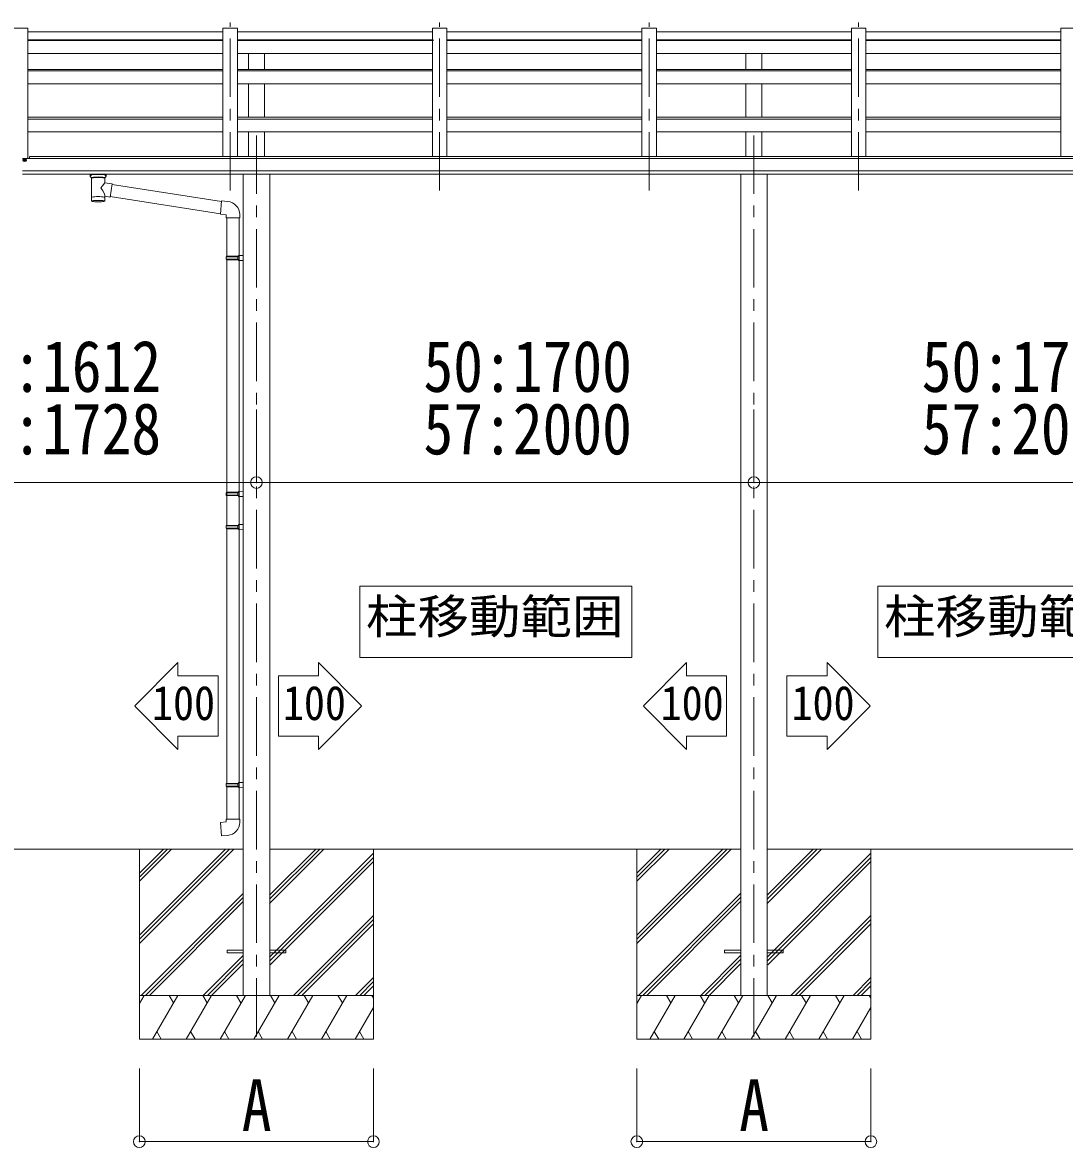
# Model space of a CAD drawing. Units: millimetres at full size, sheet at 1:40; details may follow other scales. Extents: x -11181 to 11305, y -7804 to 7716.
# Drawn here: x 4797 to 8358, y -4026 to -182 of the extents above; entities that cross this region are included whole.
import ezdxf
from ezdxf.enums import TextEntityAlignment as Align

# ---------------------------------------------------------------- set-up
doc = ezdxf.new("R2010")
doc.units = ezdxf.units.MM
doc.header["$LTSCALE"] = 40
doc.header["$PDMODE"] = 32
doc.header["$PDSIZE"] = 40
doc.linetypes.add('CHAIN1', pattern=[8, 5, -1, 1, -1])
for name, color, linetype, lineweight in [('0-0_0', 7, 'Continuous', 9), ('0-1_本体', 4, 'Continuous', 9), ('0-2_部品', 7, 'Continuous', 9), ('0-3_ELV2', 4, 'Continuous', 9), ('0-6_OTH_LINE', 7, 'Continuous', 9), ('0-8_PARTS2', 5, 'CHAIN1', 9)]:
    doc.layers.add(name, color=color, linetype=linetype, lineweight=lineweight)
doc.styles.add('ＭＳ ゴシック', font='')
doc.styles.get('ＭＳ ゴシック').set_extended_font_data('MS Gothic')

msp = doc.modelspace()

# ---------------------------------------------------------------- linework, layer by layer
at = {"layer": '0-0_0'}
for p, q in [((4029.14, -3006.24), (4809.94, -3006.24)), ((5550.74, -3006.24), (4769.94, -3006.24)), ((5195.94, -3300.41), (5490.12, -3006.24)), ((5195.94, -3314.55), (5504.26, -3006.24)), ((5195.94, -3328.7), (5518.4, -3006.24)), ((5195.94, -3116.57), (5306.27, -3006.24)), ((5195.94, -3102.42), (5292.13, -3006.24)), ((5195.94, -3088.28), (5277.99, -3006.24)), ((7250.74, -3006.24), (5641.14, -3006.24)), ((5641.14, -3191.87), (5826.77, -3006.24)), ((5641.14, -3177.72), (5812.63, -3006.24)), ((5641.14, -3163.58), (5798.49, -3006.24)), ((5641.14, -3375.71), (5995.94, -3020.91)), ((5641.14, -3389.85), (5995.94, -3035.06)), ((5995.94, -3006.24), (5995.94, -3656.23)), ((6895.94, -3300.41), (7190.12, -3006.24)), ((6895.94, -3314.55), (7204.26, -3006.24)), ((6895.94, -3328.7), (7218.4, -3006.24)), ((6895.94, -3116.57), (7006.27, -3006.24)), ((6895.94, -3102.42), (6992.13, -3006.24)), ((6895.94, -3088.28), (6977.99, -3006.24)), ((8950.74, -3006.24), (7341.14, -3006.24)), ((7341.14, -3191.87), (7526.77, -3006.24)), ((7341.14, -3177.72), (7512.63, -3006.24)), ((7341.14, -3163.58), (7498.49, -3006.24)), ((7341.14, -3375.71), (7695.94, -3020.91)), ((7341.14, -3389.85), (7695.94, -3035.06)), ((7695.94, -3006.24), (7695.94, -3656.23)), ((5643.4, -3401.74), (5995.94, -3049.2)), ((7343.4, -3401.74), (7695.94, -3049.2)), ((5202.25, -3506.23), (5550.74, -3157.75)), ((5216.39, -3506.23), (5550.74, -3171.89)), ((5230.53, -3506.23), (5550.74, -3186.03)), ((6902.25, -3506.23), (7250.74, -3157.75)), ((6916.39, -3506.23), (7250.74, -3171.89)), ((6930.53, -3506.23), (7250.74, -3186.03)), ((5722.75, -3506.23), (5995.94, -3233.05)), ((5736.89, -3506.23), (5995.94, -3247.19)), ((5751.03, -3506.23), (5995.94, -3261.33)), ((7422.75, -3506.23), (7695.94, -3233.05)), ((7436.89, -3506.23), (7695.94, -3247.19)), ((7451.03, -3506.23), (7695.94, -3261.33)), ((5414.38, -3506.23), (5550.74, -3369.88)), ((7114.38, -3506.23), (7250.74, -3369.88)), ((5428.52, -3506.23), (5550.74, -3384.02)), ((5442.66, -3506.23), (5550.74, -3398.16)), ((7128.52, -3506.23), (7250.74, -3384.02)), ((7142.66, -3506.23), (7250.74, -3398.16)), ((5934.88, -3506.23), (5995.94, -3445.18)), ((5949.02, -3506.23), (5995.94, -3459.32)), ((7634.88, -3506.23), (7695.94, -3445.18)), ((7649.02, -3506.23), (7695.94, -3459.32)), ((5963.16, -3506.23), (5995.94, -3473.46)), ((7663.16, -3506.23), (7695.94, -3473.46)), ((5995.94, -3506.23), (5195.94, -3506.23)), ((5195.94, -3533.74), (5211.82, -3506.23)), ((5240.68, -3656.23), (5327.29, -3506.23)), ((5312.29, -3532.22), (5297.29, -3506.23)), ((5356.16, -3656.23), (5442.76, -3506.23)), ((5427.76, -3532.22), (5412.75, -3506.23)), ((5471.62, -3656.23), (5558.23, -3506.23)), ((5543.23, -3532.22), (5528.23, -3506.23)), ((5587.09, -3656.23), (5673.7, -3506.23)), ((5658.7, -3532.22), (5643.7, -3506.23)), ((5702.57, -3656.23), (5789.17, -3506.23)), ((5774.17, -3532.22), (5759.17, -3506.23)), ((5818.04, -3656.23), (5904.64, -3506.23)), ((5874.64, -3506.23), (5889.64, -3532.22)), ((5990.11, -3506.23), (5995.94, -3516.33)), ((7695.94, -3506.23), (6895.94, -3506.23)), ((6895.94, -3533.74), (6911.82, -3506.23)), ((6940.68, -3656.23), (7027.29, -3506.23)), ((7012.29, -3532.22), (6997.29, -3506.23)), ((7056.16, -3656.23), (7142.76, -3506.23)), ((7127.76, -3532.22), (7112.75, -3506.23)), ((7171.62, -3656.23), (7258.23, -3506.23)), ((7243.23, -3532.22), (7228.23, -3506.23)), ((7287.09, -3656.23), (7373.7, -3506.23)), ((7358.7, -3532.22), (7343.7, -3506.23)), ((7402.57, -3656.23), (7489.17, -3506.23)), ((7474.17, -3532.22), (7459.17, -3506.23)), ((7518.04, -3656.23), (7604.64, -3506.23)), ((7574.64, -3506.23), (7589.64, -3532.22)), ((7690.11, -3506.23), (7695.94, -3516.33)), ((5933.51, -3656.23), (5995.94, -3548.1)), ((7633.51, -3656.23), (7695.94, -3548.1)), ((5255.68, -3630.26), (5270.68, -3656.23)), ((5371.15, -3630.26), (5386.15, -3656.23)), ((5486.62, -3630.25), (5501.62, -3656.23)), ((5602.09, -3630.25), (5617.09, -3656.23)), ((5717.56, -3630.26), (5732.56, -3656.23)), ((5833.03, -3630.26), (5848.03, -3656.23)), ((5948.5, -3630.26), (5963.5, -3656.23)), ((6955.68, -3630.26), (6970.68, -3656.23)), ((7071.15, -3630.26), (7086.15, -3656.23)), ((7186.62, -3630.25), (7201.62, -3656.23)), ((7302.09, -3630.25), (7317.09, -3656.23)), ((7417.56, -3630.26), (7432.56, -3656.23)), ((7533.03, -3630.26), (7548.03, -3656.23)), ((7648.5, -3630.26), (7663.5, -3656.23))]:
    msp.add_line(p, q, dxfattribs=at)
for points in [[(5195.94, -3006.24), (5195.94, -3656.23), (5995.94, -3656.23)], [(6895.94, -3006.24), (6895.94, -3656.23), (7695.94, -3656.23)]]:
    msp.add_lwpolyline(points, dxfattribs=at)
at = {"layer": '0-1_本体'}
for p, q in [((4800.04, -201.02), (4764.74, -201.02)), ((4779.84, -201.02), (4815.14, -201.02)), ((4815.14, -201.02), (4815.14, -646.65)), ((5481.14, -214.02), (4815.14, -214.02)), ((5481.14, -201.02), (5481.14, -640.32)), ((5481.14, -201.02), (5531.14, -201.02)), ((5531.14, -201.02), (5531.14, -640.12)), ((6197.14, -214.02), (5531.14, -214.02)), ((6197.14, -201.02), (6197.14, -640.12)), ((6197.14, -201.02), (6247.14, -201.02)), ((6247.14, -201.02), (6247.14, -640.12)), ((6913.14, -214.02), (6247.14, -214.02)), ((6913.14, -201.02), (6913.14, -640.12)), ((6913.14, -201.02), (6963.14, -201.02)), ((6963.14, -201.02), (6963.14, -640.12)), ((7629.14, -214.02), (6963.14, -214.02)), ((7629.14, -201.02), (7629.14, -640.12)), ((7629.14, -201.02), (7679.14, -201.02)), ((7679.14, -201.02), (7679.14, -640.12)), ((8345.14, -214.02), (7679.14, -214.02)), ((8345.14, -201.02), (8345.14, -640.12)), ((8345.14, -201.02), (8395.14, -201.02)), ((5481.14, -240.7), (4815.14, -240.7)), ((5481.14, -243.32), (4815.14, -243.32)), ((6197.14, -240.7), (5531.14, -240.7)), ((6197.14, -243.32), (5531.14, -243.32)), ((6913.14, -240.7), (6247.14, -240.7)), ((6913.14, -243.32), (6247.14, -243.32)), ((7629.14, -240.7), (6963.14, -240.7)), ((7629.14, -243.32), (6963.14, -243.32)), ((8345.14, -240.7), (7679.14, -240.7)), ((8345.14, -243.32), (7679.14, -243.32)), ((5481.14, -288.06), (4815.14, -288.06)), ((6197.14, -288.06), (5531.14, -288.06)), ((5568.64, -341.79), (5568.64, -288.06)), ((5623.64, -341.79), (5623.64, -288.06)), ((6913.14, -288.06), (6247.14, -288.06)), ((7629.14, -288.06), (6963.14, -288.06)), ((7268.64, -341.79), (7268.64, -288.06)), ((7323.64, -341.79), (7323.64, -288.06)), ((8345.14, -288.06), (7679.14, -288.06)), ((5481.14, -341.7), (4815.14, -341.7)), ((6197.14, -341.7), (5531.14, -341.7)), ((6913.14, -341.7), (6247.14, -341.7)), ((7629.14, -341.7), (6963.14, -341.7)), ((8345.14, -341.7), (7679.14, -341.7)), ((5481.14, -347.36), (4815.14, -347.36)), ((6197.14, -347.36), (5531.14, -347.36)), ((6913.14, -347.36), (6247.14, -347.36)), ((7629.14, -347.36), (6963.14, -347.36)), ((8345.14, -347.36), (7679.14, -347.36)), ((5481.14, -391.35), (4815.14, -391.35)), ((6197.14, -391.35), (5531.14, -391.35)), ((5568.64, -505.44), (5568.64, -391.35)), ((5623.64, -505.44), (5623.64, -391.35)), ((6913.14, -391.35), (6247.14, -391.35)), ((7629.14, -391.35), (6963.14, -391.35)), ((7268.64, -505.44), (7268.64, -391.35)), ((7323.64, -505.44), (7323.64, -391.35)), ((8345.14, -391.35), (7679.14, -391.35)), ((5481.14, -505.34), (4815.14, -505.34)), ((5481.14, -512.24), (4815.14, -512.24)), ((6197.14, -505.34), (5531.14, -505.34)), ((6197.14, -512.24), (5531.14, -512.24)), ((6913.14, -505.34), (6247.14, -505.34)), ((6913.14, -512.24), (6247.14, -512.24)), ((7629.14, -505.34), (6963.14, -505.34)), ((7629.14, -512.24), (6963.14, -512.24)), ((8345.14, -505.34), (7679.14, -505.34)), ((8345.14, -512.24), (7679.14, -512.24)), ((5481.14, -555.79), (4815.14, -555.79)), ((6197.14, -555.79), (5531.14, -555.79)), ((5568.64, -640.12), (5568.64, -555.79)), ((5623.64, -640.12), (5623.64, -555.79)), ((6913.14, -555.79), (6247.14, -555.79)), ((7629.14, -555.79), (6963.14, -555.79)), ((7268.64, -640.12), (7268.64, -555.79)), ((7323.64, -640.12), (7323.64, -555.79)), ((8345.14, -555.79), (7679.14, -555.79)), ((4796.64, -646.65), (9795.64, -646.65)), ((4820.14, -640.12), (9770.14, -640.12)), ((4820.14, -646.65), (4820.14, -640.32)), ((9795.64, -688.25), (4796.64, -688.25)), ((4796.64, -700.09), (9795.64, -700.02)), ((5550.94, -700.19), (5550.94, -3506.23)), ((5641.34, -700.19), (5641.34, -3506.23)), ((7250.94, -700.19), (7250.94, -3506.23)), ((7341.34, -700.19), (7341.34, -3506.23))]:
    msp.add_line(p, q, dxfattribs=at)
at = {"layer": '0-2_部品', "color": 4}
for p, q in [((4814.94, -242.53), (5480.94, -242.53)), ((5530.94, -242.53), (6201.87, -242.53)), ((6251.87, -242.53), (6912.94, -242.53)), ((6962.94, -242.53), (7628.94, -242.53)), ((7678.94, -242.53), (8344.94, -242.53))]:
    msp.add_line(p, q, dxfattribs=at)
at = {"layer": '0-2_部品'}
for p, q in [((5027.94, -707.19), (5027.94, -700.02)), ((5032.04, -711.7), (5032.02, -791.99)), ((5077.84, -729.27), (5077.84, -711.68)), ((5103.06, -733.18), (5077.84, -729.26)), ((5081.94, -707.19), (5081.94, -700.02)), ((5103.06, -733.18), (5096.04, -778.43)), ((5476.67, -793.12), (5102.76, -735.11)), ((5077.86, -791.99), (5077.84, -775.36)), ((5077.84, -775.61), (5096.04, -778.43)), ((5473, -835.06), (5096.32, -776.62)), ((5497.66, -793.18), (5476.82, -791.36)), ((5538.74, -848.93), (5538.74, -838.01)), ((5492.74, -848.93), (5538.74, -848.93)), ((5494.74, -848.18), (5494.74, -980.48)), ((5536.74, -848.18), (5536.74, -977.93)), ((5492.74, -982.48), (5493.74, -980.48)), ((5492.74, -982.48), (5536.74, -982.48)), ((5492.74, -982.48), (5492.74, -990.48)), ((5492.74, -990.48), (5536.74, -990.48)), ((5492.74, -990.48), (5493.74, -992.48)), ((5493.74, -980.48), (5536.74, -980.48)), ((5493.74, -992.48), (5536.74, -992.48)), ((5494.74, -992.48), (5494.74, -1900.23)), ((5532.26, -982.48), (5531.83, -980.48)), ((5534.74, -977.98), (5550.74, -977.51)), ((5534.74, -979.98), (5534.74, -977.98)), ((5534.74, -979.98), (5536.74, -979.98)), ((5534.74, -994.98), (5534.74, -992.98)), ((5534.74, -994.98), (5550.74, -995.46)), ((5536.74, -995.04), (5536.74, -1897.67)), ((5550.74, -977.51), (5550.74, -995.46)), ((5492.94, -1788.48), (5493.94, -1786.48)), ((5492.94, -1788.48), (5536.94, -1788.48)), ((5492.94, -1788.48), (5492.94, -1796.48)), ((5492.94, -1796.48), (5536.94, -1796.48)), ((5492.94, -1796.48), (5493.94, -1798.48)), ((5493.94, -1786.48), (5536.94, -1786.48)), ((5493.94, -1798.48), (5536.94, -1798.48)), ((5532.46, -1788.48), (5532.03, -1786.48)), ((5534.94, -1783.98), (5550.94, -1783.51)), ((5534.94, -1785.98), (5534.94, -1783.98)), ((5534.94, -1785.98), (5536.94, -1785.98)), ((5534.94, -1800.98), (5534.94, -1798.98)), ((5534.94, -1800.98), (5550.94, -1801.45)), ((5550.94, -1783.51), (5550.94, -1801.45)), ((5492.74, -1902.23), (5493.74, -1900.23)), ((5492.74, -1902.23), (5536.74, -1902.23)), ((5492.74, -1902.23), (5492.74, -1910.23)), ((5492.74, -1910.23), (5536.74, -1910.23)), ((5492.74, -1910.23), (5493.74, -1912.23)), ((5493.74, -1900.23), (5536.74, -1900.23)), ((5493.74, -1912.23), (5536.74, -1912.23)), ((5494.74, -1912.23), (5494.74, -2781.83)), ((5532.26, -1902.23), (5531.83, -1900.23)), ((5534.74, -1897.73), (5550.74, -1897.26)), ((5534.74, -1899.73), (5534.74, -1897.73)), ((5534.74, -1899.73), (5536.74, -1899.73)), ((5534.74, -1914.73), (5534.74, -1912.73)), ((5534.74, -1914.73), (5550.74, -1915.2)), ((5536.74, -1914.79), (5536.74, -2779.27)), ((5550.74, -1897.26), (5550.74, -1915.2)), ((5492.74, -2783.83), (5493.74, -2781.83)), ((5492.74, -2783.83), (5536.74, -2783.83)), ((5492.74, -2783.83), (5492.74, -2791.83)), ((5492.74, -2791.83), (5536.74, -2791.83)), ((5492.74, -2791.83), (5493.74, -2793.83)), ((5493.74, -2781.83), (5536.74, -2781.83)), ((5493.74, -2793.83), (5536.74, -2793.83)), ((5494.74, -2793.83), (5494.74, -2903.83)), ((5532.26, -2783.83), (5531.83, -2781.83)), ((5534.74, -2779.33), (5550.74, -2778.86)), ((5534.74, -2781.33), (5534.74, -2779.33)), ((5534.74, -2781.33), (5536.74, -2781.33)), ((5534.74, -2796.33), (5534.74, -2794.33)), ((5534.74, -2796.33), (5550.74, -2796.8)), ((5536.74, -2796.39), (5536.74, -2903.83)), ((5550.74, -2778.86), (5550.74, -2796.8)), ((5492.74, -2903.83), (5538.74, -2903.83)), ((5492.74, -2913.83), (5492.74, -2903.83)), ((5538.74, -2903.83), (5538.74, -2914.75))]:
    msp.add_line(p, q, dxfattribs=at)
for points in [[(5027.98, -707.25), (5027.95, -706.9), (5028.2, -705.94), (5028.72, -705.06), (5029.52, -704.22), (5030.64, -703.42), (5032.04, -702.69)], [(5027.98, -707.14), (5027.95, -707.49), (5028.2, -708.45), (5028.72, -709.33), (5029.52, -710.17), (5030.64, -710.97), (5032.04, -711.7)], [(5077.84, -702.71), (5078.07, -702.8), (5079.43, -703.54), (5080.54, -704.38), (5081.3, -705.25), (5081.76, -706.15), (5081.93, -707.03)], [(5077.84, -711.68), (5078.07, -711.59), (5079.43, -710.85), (5080.54, -710.01), (5081.3, -709.14), (5081.76, -708.24), (5081.93, -707.36)], [(5476.82, -791.36), (5472.81, -837.18), (5492.74, -838.93), (5492.74, -848.93)], [(5532.26, -982.48), (5532.26, -990.48), (5531.83, -992.48)], [(5534.74, -992.98), (5536.74, -992.98), (5536.74, -979.98)], [(5532.46, -1788.48), (5532.46, -1796.48), (5532.03, -1798.48)], [(5534.94, -1798.98), (5536.94, -1798.98), (5536.94, -1785.98)], [(5532.26, -1902.23), (5532.26, -1910.23), (5531.83, -1912.23)], [(5534.74, -1912.73), (5536.74, -1912.73), (5536.74, -1899.73)], [(5532.26, -2783.83), (5532.26, -2791.83), (5531.83, -2793.83)], [(5534.74, -2794.33), (5536.74, -2794.33), (5536.74, -2781.33)], [(5497.66, -2959.58), (5476.82, -2961.4), (5472.81, -2915.58), (5492.74, -2913.83)]]:
    msp.add_lwpolyline(points, dxfattribs=at)
for centre, radius, start, end in [((5045.01, -752.41), 51.38, 92.46126, 104.61963), ((5054.95, -856.55), 155.94, 85.53149, 94.46851), ((5064.89, -752.41), 51.38, 75.38037, 87.53874), ((5493.74, -838.01), 45, 0, 85), ((5493.74, -2914.75), 45, 275, 0)]:
    msp.add_arc(centre, radius, start, end, dxfattribs=at)
for centre, major_axis, ratio, start_param, end_param in [((5054.94, -712.89), (-22.91, -0.42), 0.072511, 4.711586, 6.2823824), ((5054.96, -711.26), (-22.91, -0.42), 0.072511, 4.711586, 6.2823824), ((5054.91, -711.26), (22.92, -0.42), 0.07247, 0.0008089, 1.5716053), ((5054.91, -712.89), (22.92, -0.42), 0.07247, 0.0008089, 1.5716053), ((5057.49, -751.46), (20.32, 22.25), 0.045535, 4.9756507, 6.2441899), ((5065.94, -707.19), (16, 0), 0.361356, 0, 0.0194874), ((5065.94, -707.19), (16, 0), 0.361356, 6.2636979, 6.2831853), ((5054.94, -748.82), (-22.81, 26.62), 0.234429, 3.1563334, 4.5976381), ((5054.94, -791.99), (22.92, 0), 0.101955, 6.2829723, 9.4248207), ((5054.94, -791.99), (22.92, 0), 0.101955, 3.1415499, 6.2833984), ((5054.94, -779.55), (22.91, 0), 0.122865, 6.2831853, 9.424778)]:
    msp.add_ellipse(centre, major_axis=major_axis, ratio=ratio, start_param=start_param, end_param=end_param, dxfattribs=at)
at = {"layer": '0-3_ELV2'}
for p, q in [((4802.41, -652.57), (4801.41, -652.57)), ((4803.41, -651.82), (4803.41, -653.47)), ((4803.41, -652.72), (4804.41, -652.72)), ((4804.41, -653.47), (4804.41, -651.82)), ((5495.94, -3351.74), (5495.94, -3360.74)), ((5495.94, -3351.74), (5550.74, -3351.74)), ((5495.94, -3360.74), (5550.74, -3360.74)), ((5641.14, -3351.74), (5695.94, -3351.74)), ((5641.14, -3360.74), (5695.94, -3360.74)), ((5695.94, -3351.74), (5695.94, -3360.74)), ((7195.94, -3351.74), (7195.94, -3360.74)), ((7195.94, -3351.74), (7250.74, -3351.74)), ((7195.94, -3360.74), (7250.74, -3360.74)), ((7341.14, -3351.74), (7395.94, -3351.74)), ((7341.14, -3360.74), (7395.94, -3360.74)), ((7395.94, -3351.74), (7395.94, -3360.74))]:
    msp.add_line(p, q, dxfattribs=at)
for points in [[(4801.41, -652.57), (4801.41, -651.67), (4802.41, -651.67)], [(4803.41, -650.77), (4803.41, -649.87), (4804.41, -649.87), (4804.41, -650.77)], [(4804.41, -653.47), (4804.41, -654.37), (4803.41, -654.37), (4803.41, -653.47)], [(4805.41, -651.67), (4806.41, -651.67), (4806.41, -652.57), (4805.41, -652.57)]]:
    msp.add_lwpolyline(points, dxfattribs=at)
msp.add_ellipse((4803.91, -651.82), major_axis=(-5.9, 0), ratio=0.9, dxfattribs=at)
for centre, major_axis, start_param, end_param in [((4803.91, -652.12), (-5.9, 0), 3.1415927, 6.2831853), ((4802.41, -650.77), (-1, 0), 1.5707963, 3.1415927), ((4802.41, -653.47), (1, 0), 6.2831853, 7.8539816), ((4802.41, -651.82), (1, 0), 6.2831853, 6.9023328), ((4805.41, -650.77), (1, 0), 3.1415927, 4.712389), ((4805.41, -651.82), (-1, 0), 5.6640378, 6.2831853), ((4805.41, -653.47), (-1, 0), 4.712389, 6.2831853)]:
    msp.add_ellipse(centre, major_axis=major_axis, ratio=0.9, start_param=start_param, end_param=end_param, dxfattribs=at)
at = {"layer": '0-6_OTH_LINE', "color": 6}
for p, q in [((5595.94, -1753.73), (5595.94, -1503.73)), ((7295.94, -1753.73), (7295.94, -1503.73)), ((9821.95, -1753.73), (3483.94, -1753.73)), ((5195.94, -4006.23), (5195.94, -3756.25)), ((5995.94, -4006.23), (5995.94, -3756.25)), ((6895.94, -4006.23), (6895.94, -3756.25)), ((7695.94, -4006.23), (7695.94, -3756.25)), ((5195.94, -4006.23), (5995.94, -4006.23)), ((6895.94, -4006.23), (7695.94, -4006.23))]:
    msp.add_line(p, q, dxfattribs=at)
at = {"layer": '0-6_OTH_LINE'}
for p, q in [((5949.25, -2108.48), (6879.32, -2108.48)), ((6879.32, -2108.48), (6879.32, -2352.01)), ((7719.71, -2108.48), (8649.78, -2108.48)), ((5327.37, -2368.68), (5180.21, -2517.04)), ((5327.37, -2368.68), (5327.37, -2414.74)), ((5808.25, -2368.68), (5808.25, -2414.74)), ((5808.25, -2368.68), (5955.41, -2517.04)), ((7065.56, -2368.68), (6918.4, -2517.04)), ((7065.56, -2368.68), (7065.56, -2414.74)), ((7546.44, -2368.68), (7546.44, -2414.74)), ((7546.44, -2368.68), (7693.6, -2517.04)), ((5327.37, -2666.16), (5180.21, -2517.8)), ((5808.25, -2666.16), (5955.41, -2517.8)), ((7065.56, -2666.16), (6918.4, -2517.8)), ((7546.44, -2666.16), (7693.6, -2517.8)), ((5327.37, -2620.1), (5464.73, -2620.1)), ((5327.37, -2620.1), (5327.37, -2666.16)), ((5808.25, -2620.1), (5670.89, -2620.1)), ((5808.25, -2620.1), (5808.25, -2666.16)), ((7065.56, -2620.1), (7202.92, -2620.1)), ((7065.56, -2620.1), (7065.56, -2666.16)), ((7546.44, -2620.1), (7409.08, -2620.1)), ((7546.44, -2620.1), (7546.44, -2666.16))]:
    msp.add_line(p, q, dxfattribs=at)
for points in [[(6879.32, -2352.01), (5949.25, -2352.01), (5949.25, -2108.48)], [(8649.78, -2352.01), (7719.71, -2352.01), (7719.71, -2108.48)], [(5327.37, -2414.74), (5464.73, -2414.74), (5464.73, -2620.1)], [(5808.25, -2414.74), (5670.89, -2414.74), (5670.89, -2620.1)], [(7065.56, -2414.74), (7202.92, -2414.74), (7202.92, -2620.1)], [(7546.44, -2414.74), (7409.08, -2414.74), (7409.08, -2620.1)]]:
    msp.add_lwpolyline(points, dxfattribs=at)
at = {"layer": '0-6_OTH_LINE', "color": 6}
for p in [(5595.94, -1753.73), (7295.94, -1753.73), (5195.94, -4006.23), (5995.94, -4006.23), (6895.94, -4006.23), (7695.94, -4006.23)]:
    msp.add_point(p, dxfattribs=at)
at = {"layer": '0-8_PARTS2'}
for p, q in [((5505.94, -756.17), (5505.94, -181.65)), ((6221.94, -756.17), (6221.94, -181.65)), ((6937.94, -756.17), (6937.94, -181.65)), ((7653.94, -756.17), (7653.94, -181.65)), ((5595.94, -567.36), (5595.94, -3656.26)), ((7295.94, -567.36), (7295.94, -3656.26))]:
    msp.add_line(p, q, dxfattribs=at)

# ---------------------------------------------------------------- texts
at = {"layer": '0-6_OTH_LINE', "style": 'ＭＳ ゴシック'}
for s, height, width, p in [('50+50:1612', 176, 0.85, (4252.66, -1496.86)), ('50:1700', 176, 0.85, (6166.77, -1496.86)), ('50:1700', 176, 0.85, (7869.56, -1496.86)), ('57+57:1728', 176, 0.85, (4252.66, -1710.41)), ('57:2000', 176, 0.85, (6166.77, -1710.41)), ('57:2000', 176, 0.85, (7869.56, -1710.41)), ('100', 117.3, 0.9, (5239.22, -2600.71)), ('100', 117.3, 0.9, (5686.4, -2600.71)), ('100', 117.3, 0.9, (6977.41, -2600.71)), ('100', 117.3, 0.9, (7424.59, -2600.71)), ('A', 176, 0.85, (5545.94, -4022.3)), ('A', 176, 0.85, (7245.94, -4022.3))]:
    msp.add_text(s, height=height, dxfattribs=dict(at, width=width)).set_placement(p, align=Align.BOTTOM_LEFT)
at = {"layer": '0-6_OTH_LINE', "color": 3, "style": 'ＭＳ ゴシック', "width": 1.1}
for p in [(5970.3, -2305.27), (7740.75, -2305.27)]:
    msp.add_text('柱移動範囲', height=117.3, dxfattribs=at).set_placement(p, align=Align.BOTTOM_LEFT)

doc.saveas('drawing.dxf')
